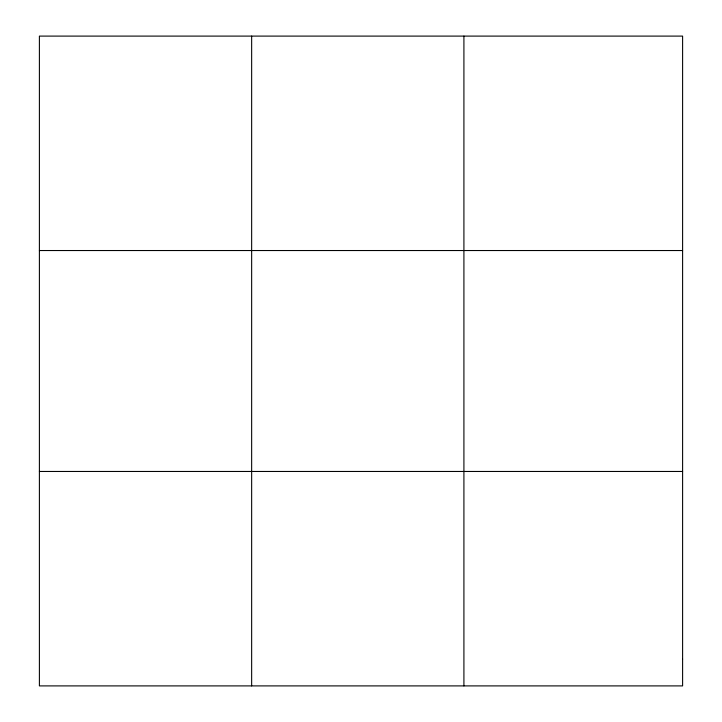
<?xml version="1.0" encoding="UTF-8"?>
<svg xmlns="http://www.w3.org/2000/svg" width="722" height="722" viewBox="0 0 722 722"><rect width="100%" height="100%" fill="white"/><g stroke="black" fill="none" stroke-linecap="round" stroke-linejoin="round"><path stroke-width="1.08" d="M39.394 250.534L682.606 250.534M39.394 471.466L682.606 471.466M463.912 36.1L463.912 685.9M251.653 36.1L251.653 685.9M682.606 659.096L682.606 685.9L39.394 685.9L39.394 36.1L682.606 36.1L682.606 659.096"/></g></svg>
